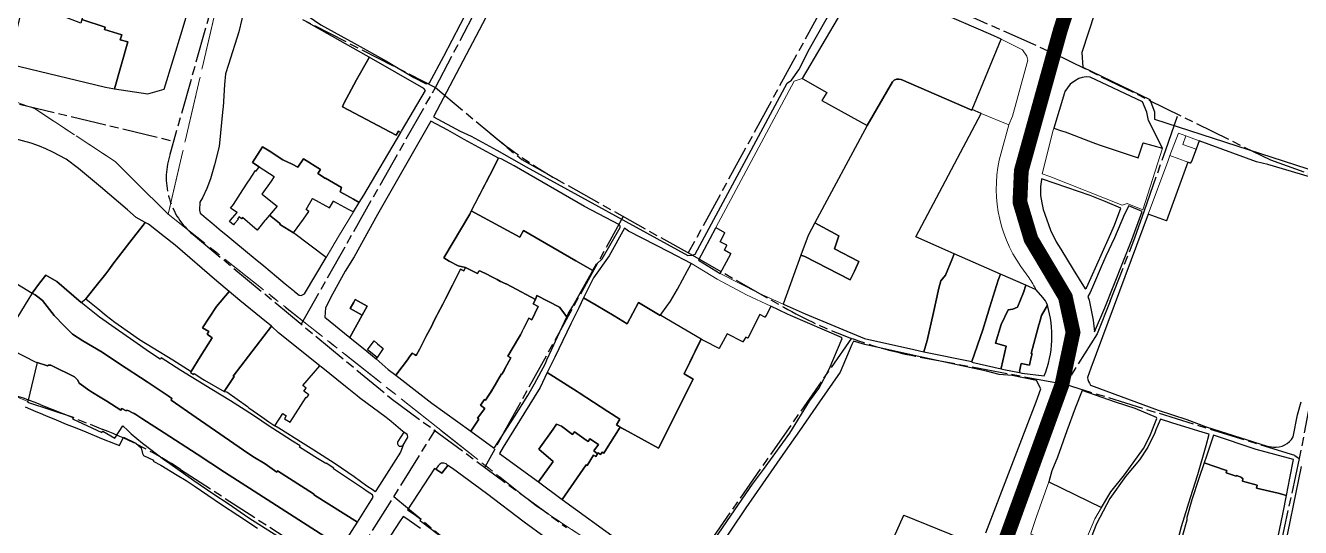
# Model space of a CAD drawing. Header units: millimetres. Extents: x 125232 to 134072, y 142885 to 152835.
# Drawn here: x 128295 to 129160, y 145106 to 145446 of the extents above; entities that cross this region are included whole.
import ezdxf

# ---------------------------------------------------------------- set-up
doc = ezdxf.new("R2010")
doc.units = ezdxf.units.MM
doc.linetypes.add('ACAD_ISO08W100', pattern=[36, 24, -3, 6, -3])
doc.linetypes.add('CENTER', pattern=[50.8, 31.75, -6.35, 6.35, -6.35])
for name, color, linetype in [('commerce', 10, 'Continuous'), ('commerce & office', 242, 'Continuous'), ('commerce and residence', 32, 'Continuous'), ('green & plaza', 80, 'Continuous'), ('hospital', 231, 'Continuous'), ('industry', 35, 'Continuous'), ('research & university', 30, 'Continuous'), ('reserve', 253, 'Continuous'), ('residence', 2, 'Continuous'), ('residence-bad', 41, 'Continuous'), ('water', 4, 'Continuous'), ('老城北中心线', 7, 'ACAD_ISO08W100')]:
    doc.layers.add(name, color=color, linetype=linetype)
for name, color, linetype, lineweight in [('government', 221, 'Continuous', 0), ('historical site', 232, 'Continuous', 0), ('municipal utilities', 151, 'Continuous', 0), ('religion', 11, 'Continuous', 0), ('school', 31, 'Continuous', 0), ('storage', 197, 'Continuous', 0), ('super block', 6, 'CENTER', 0)]:
    doc.layers.add(name, color=color, linetype=linetype, lineweight=lineweight)

msp = doc.modelspace()

# ---------------------------------------------------------------- linework, layer by layer
at = {"layer": 'commerce'}
msp.add_lwpolyline([(128680.49, 145155.45), (128681.98, 145154.52), (128683.15, 145156.34), (128683.15, 145156.34), (128680.71, 145158.22), (128683.68, 145162.65), (128677.99, 145166.47), (128676.75, 145164.62), (128675.31, 145165.64), (128667.42, 145171.23), (128666.09, 145169.37), (128658.76, 145175.02), (128655.29, 145176.29), (128653.05, 145173.07), (128643.25, 145159.37), (128653.06, 145151.13), (128643.02, 145137.29), (128659.23, 145125.46), (128675.32, 145148.84), (128676.02, 145148.4)], close=True, dxfattribs=at)
at = {"layer": 'commerce & office'}
for points in [[(128406.04, 145458.09), (128416.29, 145499.1), (128415.64, 145501.39), (128389.64, 145509.3), (128364.75, 145518.85), (128350.47, 145522.68), (128340.25, 145487.8), (128344.67, 145486.52), (128333.59, 145450.28), (128349.27, 145445.23), (128348.9, 145443.61), (128360.6, 145440.02), (128359.5, 145436.61), (128364.76, 145435.15), (128355.67, 145403.34), (128378.32, 145399.95), (128389.31, 145403.09), (128401.61, 145442.78)], [(128509.63, 145336.48), (128498.77, 145342.95), (128498.62, 145342.71), (128493.5, 145346.08), (128495.39, 145348.88), (128483.83, 145356.09), (128480.01, 145350.38), (128476.09, 145352.43), (128469.68, 145355.39), (128460.54, 145361.46), (128456.09, 145364.14), (128449.13, 145353.41), (128453.67, 145350.52), (128463.91, 145343.94), (128461.82, 145340.96), (128455.65, 145332.17), (128456.04, 145331.86), (128465.86, 145324.06), (128460.69, 145317.91), (128467.52, 145312.45), (128468.17, 145311.23), (128477.06, 145305.82), (128483.83, 145315.24), (128487.43, 145320.24), (128485.54, 145321.73), (128489.84, 145329.07), (128501.48, 145322.78), (128504.08, 145327.33), (128514.12, 145321.94), (128517.67, 145320.07), (128521.62, 145326.44), (128517.74, 145328.58), (128508.65, 145333.74)], [(128433.4, 145266.25), (128425.09, 145273.26), (128396.71, 145297.65), (128389.45, 145303.23), (128378.63, 145311.68), (128376.49, 145312.88), (128375, 145311), (128365.95, 145299.51), (128354.6, 145284.61), (128352.42, 145281.75), (128349.68, 145278.25), (128343.23, 145269.96), (128336.16, 145261.27), (128338.73, 145259.18), (128344.31, 145254.69), (128350, 145250), (128355.83, 145245.35), (128358.06, 145243.8), (128372.66, 145233.58), (128381.82, 145228.01), (128395.3, 145219.83), (128407.68, 145212.07), (128413.73, 145221.93), (128421.85, 145234.92), (128418.41, 145237.2), (128419.64, 145239.05), (128415.38, 145241.68), (128424.77, 145256.12)], [(128636.57, 145248.02), (128638.51, 145247.08), (128642.95, 145256), (128639.58, 145257.92), (128641.12, 145260.74), (128625.11, 145269.31), (128621.22, 145271.4), (128620.91, 145271.35), (128619.46, 145272.06), (128617.96, 145272.79), (128617.44, 145273.05), (128615.01, 145274.33), (128610.58, 145276.65), (128608.5, 145277.63), (128603.25, 145280.12), (128602.69, 145280), (128601.79, 145278.26), (128593.5, 145282.46), (128592.39, 145280.27), (128590.33, 145281.31), (128589.4, 145279.4), (128584.79, 145270.44), (128580.1, 145261.32), (128578.18, 145257.58), (128574.95, 145251.33), (128574.27, 145250), (128571.51, 145244.63), (128571.37, 145244.36), (128569.32, 145240.38), (128567.27, 145236.39), (128562.62, 145227.36), (128560.25, 145222.76), (128559.04, 145223.49), (128557.41, 145224.48), (128554.95, 145220.94), (128554.99, 145220.9), (128546.43, 145209.54), (128570.72, 145190.63), (128597.13, 145171.52), (128602.68, 145179.73), (128601.77, 145180.41), (128606.79, 145187.02), (128603.85, 145189.23), (128606.52, 145193.08), (128607.21, 145192.6), (128612.07, 145200.22), (128618.01, 145210.39), (128618.32, 145210.2), (128618.32, 145210.2), (128624.41, 145221.24), (128622.4, 145222.43), (128622.4, 145222.43), (128629.64, 145234.59), (128630.81, 145236.86)], [(128462.14, 145242.8), (128455.15, 145248.35), (128440.59, 145260.18), (128433.4, 145266.25), (128424.77, 145256.12), (128415.38, 145241.68), (128419.64, 145239.05), (128418.41, 145237.2), (128421.85, 145234.92), (128413.73, 145221.93), (128407.68, 145212.07), (128407.18, 145211.32), (128409.18, 145209.99), (128409.67, 145210.74), (128415.52, 145206.86), (128416.73, 145206.17), (128429.95, 145198.45), (128436.68, 145208.66), (128436.22, 145208.96)], [(128466.85, 145238.2), (128462.14, 145242.8), (128436.22, 145208.96), (128436.68, 145208.66), (128429.95, 145198.45), (128431.87, 145198.24), (128445.84, 145188.33), (128446.81, 145187.46), (128455.52, 145181.34), (128460.4, 145177.86), (128464.33, 145175.32), (128469.79, 145183.51), (128472.11, 145182.02), (128470.96, 145179.96), (128474.65, 145177.63), (128485.66, 145194.66), (128486.12, 145194.36), (128487.33, 145196.15), (128484.05, 145198.69), (128485.6, 145200.69), (128483.24, 145202.46), (128494.8, 145215.76)]]:
    msp.add_lwpolyline(points, close=True, dxfattribs=at)
at = {"layer": 'commerce and residence'}
for points in [[(128626.55, 145351.21), (128617.72, 145355.94), (128616.06, 145356.4), (128610.18, 145344.9), (128597.55, 145320.9), (128630.46, 145302.86), (128633.04, 145307.46), (128668.44, 145286.95), (128679.97, 145280.47), (128682.37, 145284.73), (128686.2, 145288.29), (128698.35, 145309.41, 0.378127), (128697.91, 145311.29), (128674.33, 145323.64)], [(128551.31, 145162.12), (128549.44, 145157.36), (128535.33, 145134.98), (128532.48, 145130.52), (128530.99, 145131.69), (128526.72, 145134.41), (128518.13, 145140.69), (128505.29, 145149.42), (128490.83, 145158.78), (128483.64, 145163.16), (128467.01, 145173.58), (128464.33, 145175.32), (128469.79, 145183.51), (128472.11, 145182.02), (128470.96, 145179.96), (128474.65, 145177.63), (128485.66, 145194.66), (128486.12, 145194.36), (128487.33, 145196.15), (128484.05, 145198.69), (128485.6, 145200.69), (128483.24, 145202.46), (128494.8, 145215.76), (128495.81, 145215.5), (128512.25, 145202.09), (128520.11, 145195.69), (128521.81, 145194.48), (128539.84, 145181.21), (128543.23, 145178.47), (128551.07, 145171.61), (128551.82, 145171.02), (128547.74, 145164.59, 0.08273), (128547.57, 145164.2, 0.042098), (128547.47, 145163.55, 0.101047), (128547.55, 145162.97, 0.07397), (128547.98, 145162.14, 0.101185), (128548.41, 145161.75, 0.008769), (128548.74, 145161.57, 0.102495), (128549.3, 145161.39, 0.03427), (128549.9, 145161.38, 0.125667), (128550.65, 145161.6, 0.041881), (128551.19, 145161.99)]]:
    msp.add_lwpolyline(points, format="xyb", close=True, dxfattribs=at)
msp.add_lwpolyline([(128647.66, 145099.74), (128633.49, 145109.98), (128607.76, 145129.5), (128584.69, 145146.28), (128581.53, 145148.44), (128577.68, 145143.29), (128573.54, 145145.82), (128572.6, 145146.4), (128554.34, 145118.47), (128555.66, 145117.54), (128559.79, 145114.77), (128563.37, 145112.01), (128562.76, 145111.04), (128563.92, 145110.32), (128578.32, 145099.38)], dxfattribs=at)
at = {"layer": 'government'}
for points in [[(128974.75, 145422.69), (128974.12, 145425.48), (128971.1, 145429.73), (128956.8, 145437), (128937.16, 145389.29), (128943.13, 145386.79), (128961.86, 145378.96), (128964.46, 145384.89), (128967.69, 145396.31)], [(129083.39, 145353.63), (129071.17, 145358.19), (129069.68, 145354.29), (129056.39, 145318.6), (129068.76, 145313.93)], [(129024.87, 145120.05), (128989.05, 145137.42), (128980.5, 145113.28), (128977.18, 145103.12), (128976.75, 145101.87), (128980.36, 145100.73), (128983.54, 145099.37), (129010.28, 145088.4), (129010.59, 145089.28), (129020.18, 145112.23)], [(128941.27, 145089.72), (128942.97, 145094.12), (128929.28, 145099.28), (128890.81, 145114.69), (128866.61, 145060.72), (128874.97, 145054.86), (128878.44, 145052.43), (128890.63, 145045.23), (128893.77, 145050.21), (128906.18, 145042.71), (128912.01, 145051.79), (128921.45, 145048.53), (128924.76, 145047.33)]]:
    msp.add_lwpolyline(points, close=True, dxfattribs=at)
at = {"layer": 'green & plaza'}
msp.add_lwpolyline([(128250.62, 145295.16), (128299.95, 145265.14), (128304.91, 145271.91), (128309.07, 145277.34), (128316.68, 145273.02), (128333.06, 145258.83), (128336.16, 145261.27), (128343.23, 145269.96), (128349.68, 145278.25), (128352.42, 145281.75), (128354.6, 145284.61), (128365.95, 145299.51), (128375, 145311), (128376.49, 145312.88), (128370.42, 145316.28), (128364.51, 145321.57), (128346.19, 145336.98), (128331.26, 145349.43), (128322.85, 145355.74), (128313.93, 145360.62), (128309.21, 145362.69), (128304.87, 145364.61), (128299.17, 145366.61), (128284.91, 145370.52)], dxfattribs=at)
msp.add_lwpolyline([(128554.53, 145167.88), (128554.36, 145168.73), (128554.02, 145169.29), (128551.82, 145171.02), (128547.74, 145164.59, 0.08273), (128547.57, 145164.2, 0.042098), (128547.47, 145163.55, 0.101047), (128547.55, 145162.97, 0.07397), (128547.98, 145162.14, 0.101185), (128548.41, 145161.75, 0.008769), (128548.74, 145161.57, 0.102495), (128549.3, 145161.39, 0.03427), (128549.9, 145161.38, 0.125667), (128550.65, 145161.6, 0.041881), (128551.19, 145161.99), (128551.31, 145162.12), (128554.38, 145167.09)], format="xyb", close=True, dxfattribs=at)
msp.add_lwpolyline([(128580.46, 145149.4), (128578.88, 145149.95), (128577.45, 145149.87), (128576.11, 145149.26), (128575.07, 145148.17), (128573.54, 145145.82), (128577.68, 145143.29), (128581.53, 145148.44)], close=True, dxfattribs=at)
at = {"layer": 'historical site'}
msp.add_lwpolyline([(128456.04, 145331.86), (128455.65, 145332.17), (128461.82, 145340.96), (128463.91, 145343.94), (128453.67, 145350.52), (128451.74, 145347.66), (128451.16, 145348.04), (128447.11, 145341.81), (128446.12, 145340.28), (128442.71, 145335.03), (128436.24, 145325.07), (128434.37, 145322.58), (128438.8, 145319.58), (128437.29, 145317.83), (128434.41, 145314.5), (128433.57, 145313.55), (128436.35, 145311.22), (128437.1, 145312.11), (128439.49, 145314.85), (128439.1, 145315.18), (128440.23, 145316.62), (128441.69, 145315.41), (128442.34, 145316.19), (128452.48, 145307.75), (128454.26, 145309.89), (128457.68, 145314.33), (128457.95, 145314.65), (128465.86, 145324.06)], close=True, dxfattribs=at)
at = {"layer": 'hospital'}
msp.add_lwpolyline([(128982.65, 145245.07), (128984.13, 145249.87), (128988.1, 145257.01, 0.127007), (128984.99, 145262.18), (128980.52, 145267.24), (128973.4, 145270.37), (128971.82, 145265.53), (128967.81, 145255.49), (128964.73, 145254.2), (128961.47, 145253.71), (128956.64, 145243.95), (128952.91, 145231.1), (128960.17, 145229.22), (128956.65, 145214.3), (128956.66, 145213.88), (128958.59, 145213.45), (128969.2, 145211.28), (128969.31, 145211.8), (128969.27, 145212.28), (128970.35, 145217.49), (128975.87, 145216.24), (128977.15, 145221.7), (128977.65, 145224.07), (128977.08, 145224.21), (128982.2, 145243.69)], format="xyb", close=True, dxfattribs=at)
at = {"layer": 'industry'}
for points in [[(128954.79, 145273.84), (128956.35, 145277.88), (128924.92, 145291.73), (128923.21, 145287.58), (128919.05, 145277.33), (128915.84, 145273.38), (128914.38, 145268.38), (128910.9, 145251.97), (128906.68, 145233.06), (128904.3, 145225.37), (128936.97, 145218.76), (128944.4, 145240.15), (128949.01, 145255.89)], [(128753.21, 145233.7), (128753.34, 145233.92), (128725.99, 145250), (128725.51, 145250), (128710.89, 145258.66), (128703.11, 145244.32), (128694.49, 145249.7), (128682.21, 145256.87), (128673.71, 145261.8), (128670.46, 145255.14), (128667.43, 145249.25), (128665, 145244.24), (128654.09, 145221.68), (128648.96, 145211.35), (128669.42, 145198.58), (128670.74, 145197.62), (128690.12, 145184.99), (128698.3, 145179.65), (128695.98, 145176), (128701.32, 145172.73), (128724.49, 145160.12), (128747.93, 145206.82), (128741.87, 145210.39)]]:
    msp.add_lwpolyline(points, close=True, dxfattribs=at)
msp.add_lwpolyline([(128295.18, 145188.14), (128302.37, 145185.04), (128305.26, 145183.8), (128308.97, 145182.24), (128316.2, 145179.2), (128322.8, 145176.43), (128330.14, 145173.56), (128336.26, 145171.08), (128346.96, 145166.73), (128356.13, 145162.99), (128358.97, 145161.89), (128361.82, 145167.62), (128370.04, 145163.47), (128373.7, 145160.43), (128374.63, 145156.5), (128375.39, 145155.16), (128382.05, 145151.88), (128381.79, 145151.36), (128387.17, 145148.7), (128398.25, 145141.79), (128404.14, 145138.12), (128409.61, 145134.53), (128428.26, 145121.97), (128439.19, 145114.8), (128452.66, 145105.96)], dxfattribs=at)
at = {"layer": 'municipal utilities'}
msp.add_lwpolyline([(128961.86, 145378.96), (128943.13, 145386.79), (128898.92, 145303.18), (128980.52, 145267.24, 0.033168), (128975.45, 145275.55), (128970.12, 145283.12, -0.224208), (128956.68, 145360.09)], format="xyb", close=True, dxfattribs=at)
for points in [[(129089.03, 145362.53), (129079.94, 145365.8), (129081.99, 145371.46), (129076.96, 145373.3), (129071.17, 145358.19), (129083.39, 145353.63), (129084.91, 145353.08), (129085.72, 145354.25)], [(129091.04, 145368.15), (129081.99, 145371.46), (129079.94, 145365.8), (129089.03, 145362.53)]]:
    msp.add_lwpolyline(points, close=True, dxfattribs=at)
for points in [[(128281.23, 145234.9), (128297.55, 145261.47), (128299.95, 145265.14), (128250.62, 145295.16)], [(128280.9, 145198.51), (128296.86, 145191.76), (128303.32, 145218.11), (128301.88, 145218.56), (128286.57, 145226.52)]]:
    msp.add_lwpolyline(points, dxfattribs=at)
at = {"layer": 'religion'}
msp.add_lwpolyline([(129066.17, 145363.16), (129052.93, 145366.91), (129049.57, 145356.73), (129023.21, 145365.4), (129018.92, 145367.08), (129000.17, 145374.29), (128997.57, 145375), (128992.37, 145376.7), (128992.01, 145375.51), (128984.54, 145345.94), (128989.71, 145344.06), (129038.83, 145324.52), (129042.1, 145325.69), (129052.7, 145321.4)], close=True, dxfattribs=at)
at = {"layer": 'research & university'}
msp.add_lwpolyline([(129056.71, 145381.98), (129055.47, 145387.57), (129052.64, 145394.61), (129017.01, 145411.33), (129014.36, 145411.55), (129011.75, 145411.1), (129009.39, 145410.46), (129006.48, 145408.68), (129003.45, 145406.46), (129000, 145401.53), (128999.62, 145400.73), (128992.37, 145376.7), (128997.57, 145375), (129000.17, 145374.29), (129018.92, 145367.08), (129023.21, 145365.4), (129049.57, 145356.73), (129052.93, 145366.91), (129066.17, 145363.16)], close=True, dxfattribs=at)
msp.add_lwpolyline([(129141.02, 145082.95), (129147.86, 145116.49), (129150.11, 145128.13), (129144.56, 145129.57), (129129.94, 145133.08), (129130.4, 145135.16), (129120.26, 145137.85), (129120.64, 145139.54), (129119.84, 145139.9), (129119.97, 145140.3), (129116.22, 145141.52), (129116.08, 145141.05), (129109.18, 145143.39), (129109.73, 145144.93), (129108.78, 145145.2), (129094.34, 145150.11), (129090.79, 145139.57), (129085.93, 145125.15), (129082.7, 145113.12), (129082.62, 145111.38), (129079.78, 145101)], dxfattribs=at)
at = {"layer": 'reserve'}
for points in [[(128595.77, 145458.04), (128595.62, 145459.75), (128585.28, 145465.74), (128556.37, 145481.31), (128546.04, 145486.7), (128525.16, 145498.14), (128517.71, 145501.77), (128502.87, 145508.19), (128501.8, 145506.18), (128495.55, 145495.14), (128491.71, 145488.73), (128485.07, 145479.97), (128483.29, 145477.21), (128480.5, 145471.88), (128474.78, 145460.97), (128495.65, 145446.83), (128518.04, 145434.27), (128540.11, 145422.19), (128558.58, 145411.1), (128566.95, 145406.73), (128569.3, 145407.49), (128578.88, 145425.61)], [(128610.18, 145344.9), (128616.06, 145356.4), (128602.68, 145363.59), (128592.76, 145369), (128581.53, 145375.4), (128570.22, 145381.61), (128533.95, 145318.39), (128518.21, 145289.62), (128511.97, 145279.93), (128503.38, 145264.33), (128498.64, 145255.14), (128498.14, 145248.82), (128515.29, 145235), (128523.6, 145250.11), (128515.44, 145254.6), (128517.91, 145259), (128518.91, 145260.77), (128527.01, 145256.31), (128523.6, 145250.11), (128515.29, 145235), (128526.68, 145225.83), (128532.94, 145220.52), (128533.75, 145221.47), (128527.27, 145226.63), (128531.72, 145232.67), (128534.01, 145230.81), (128537.87, 145227.7), (128536.86, 145226.18), (128533.75, 145221.47), (128532.94, 145220.52), (128541.25, 145213.47), (128546.43, 145209.54), (128554.99, 145220.9), (128554.95, 145220.94), (128557.41, 145224.48), (128559.04, 145223.49), (128560.25, 145222.76), (128562.62, 145227.36), (128567.27, 145236.39), (128569.32, 145240.38), (128571.37, 145244.36), (128571.51, 145244.63), (128574.27, 145250), (128574.95, 145251.33), (128578.18, 145257.58), (128580.1, 145261.32), (128584.79, 145270.44), (128589.4, 145279.4), (128590.33, 145281.31), (128592.39, 145280.27), (128593.5, 145282.46), (128588.61, 145283.49), (128582.6, 145286.82), (128578.96, 145288.94), (128596.63, 145318.5), (128596.9, 145319.65)], [(128460.41, 145175.11), (128450.52, 145181.69), (128444.16, 145185.8), (128434.38, 145192.05), (128421.61, 145199.88), (128400.7, 145212.72), (128387.2, 145221.21), (128386.63, 145220.39), (128379.29, 145225.17), (128368.78, 145232.57), (128356.2, 145241.28), (128345.57, 145248.81), (128333.06, 145258.83), (128316.68, 145273.02), (128309.07, 145277.34), (128304.91, 145271.91), (128299.95, 145265.14), (128301.87, 145263.85), (128304.62, 145261.96), (128306.05, 145260.66), (128306.77, 145260.02), (128314.67, 145250), (128321.55, 145242.92), (128327.12, 145237.2), (128334.3, 145232.67), (128347.23, 145225.09), (128359.14, 145217.31), (128377.7, 145205.02), (128392.02, 145195.54), (128394.62, 145193.81), (128394.02, 145192.71), (128411.08, 145180.86), (128443.1, 145158.83), (128449.52, 145154.44), (128457.8, 145149.56), (128465.7, 145143.96), (128466.25, 145144.77), (128490.65, 145129.29), (128491.2, 145128.29), (128520.29, 145110.06), (128528.26, 145122.56), (128531.07, 145127), (128530.65, 145128.59), (128526.95, 145130.88), (128524.4, 145132.58), (128520.46, 145135.21), (128514.25, 145139.37), (128504.13, 145146.14), (128504.43, 145146.63), (128499.07, 145149.96), (128498.91, 145149.7), (128493.25, 145153.21), (128481.05, 145160.73), (128481.57, 145161.58), (128476.4, 145164.74), (128468.55, 145169.73)]]:
    msp.add_lwpolyline(points, close=True, dxfattribs=at)
for points in [[(128622.74, 145481.07), (128571.83, 145384.42), (128590.01, 145374.8), (128597.34, 145371.33), (128614.85, 145361.94), (128634.76, 145350.56), (128744.41, 145290.56), (128747.6, 145290.71), (128749.23, 145291.47), (128784.15, 145355.98), (128811.59, 145407.27), (128814.55, 145409.33), (128819.48, 145416.21), (128826.91, 145430.42), (128852.37, 145475.55)], [(128509.44, 145093.07), (128480.62, 145111.56), (128450.31, 145130.99), (128430.31, 145143.93), (128411.61, 145156.02), (128389.33, 145170.44), (128374.3, 145180.17), (128370.09, 145182.97), (128368.89, 145183.53), (128367.37, 145184.25), (128365.33, 145185.32), (128364.73, 145185.64), (128363.95, 145185.89), (128363.57, 145185.29), (128360.69, 145187.02), (128360.06, 145185.88), (128350.42, 145191.84), (128344.85, 145195.28), (128338.84, 145198.99), (128331.76, 145204.1), (128330.77, 145206.17), (128328.44, 145208.37), (128313.49, 145215.9), (128312.48, 145216.4), (128310.95, 145216.37), (128310.22, 145215.96), (128303.32, 145218.11), (128296.86, 145191.76), (128296.64, 145191.25), (128327.56, 145180.99), (128327.19, 145179.9), (128347.18, 145170.61), (128347.69, 145171.53), (128355.95, 145166.99), (128361.38, 145175.15), (128364.73, 145172.09), (128366.99, 145169.8), (128374.55, 145163.44), (128389.8, 145151.99), (128393.14, 145149.82), (128409.48, 145138.28), (128423.08, 145129.04), (128432.69, 145122.59), (128446.71, 145113.01), (128479.25, 145092.46)], [(128563.12, 145105.8), (128553.06, 145112.71), (128551.4, 145113.86), (128548.93, 145110.15), (128540.61, 145097.27)]]:
    msp.add_lwpolyline(points, dxfattribs=at)
at = {"layer": 'residence'}
msp.add_lwpolyline([(128956.8, 145437), (128949.65, 145440.11), (128861.93, 145478.28), (128821.95, 145410.37), (128822.38, 145410.12), (128838.48, 145400.83), (128835.13, 145395.58), (128865.99, 145378.56), (128882.99, 145408.04, -0.347304), (128889.01, 145409.64), (128936.84, 145388.96), (128937.16, 145389.29)], format="xyb", close=True, dxfattribs=at)
for points in [[(129029.01, 145481.93), (129011.39, 145428), (129012.01, 145417.96), (129057.45, 145396.21), (129060.63, 145387.92), (129060.76, 145382.9), (129195.97, 145339.04), (129209.97, 145385.94), (129226.92, 145438.5), (129227.32, 145444.97), (129227.3, 145448.1)], [(128946.28, 145102.69), (128980.57, 145191.45), (128983.7, 145200.3), (128980.67, 145205.82), (128964.22, 145209.34), (128955.35, 145209.91), (128946.72, 145212.24), (128913.44, 145219.41), (128897.71, 145222.91), (128864.35, 145230.4), (128856.65, 145232.58), (128855.5, 145230.31), (128847.65, 145211.48), (128833.7, 145191.44), (128820.03, 145171.8), (128810.43, 145158.09), (128795.03, 145135.96), (128783.58, 145119.63), (128762.93, 145088.8)], [(128866.61, 145060.72), (128890.81, 145114.69), (128929.28, 145099.28)]]:
    msp.add_lwpolyline(points, dxfattribs=at)
msp.add_lwpolyline([(129165.78, 145343.76), (129137.46, 145352.12), (129129.92, 145353.95), (129091.04, 145368.15), (129089.03, 145362.53), (129085.72, 145354.25), (129084.91, 145353.08), (129083.39, 145353.63), (129068.76, 145313.93), (129056.39, 145318.6), (129017.58, 145214.36), (129015.18, 145208.05, 0.138021), (129017.34, 145202.83), (129063.09, 145185.92), (129082.69, 145179.59), (129095.73, 145174.62), (129137.16, 145161.47), (129141.27, 145160.75, 0.289347), (129154.6, 145167.7), (129157.59, 145182.6), (129160.02, 145191.38)], format="xyb", dxfattribs=at)
for points in [[(128633.04, 145307.46), (128630.46, 145302.86), (128597.55, 145320.9), (128596.9, 145319.65), (128596.63, 145318.5), (128578.96, 145288.94), (128582.6, 145286.82), (128588.61, 145283.49), (128593.5, 145282.46), (128601.79, 145278.26), (128602.69, 145280), (128603.25, 145280.12), (128608.5, 145277.63), (128610.58, 145276.65), (128615.01, 145274.33), (128617.44, 145273.05), (128617.96, 145272.79), (128619.46, 145272.06), (128620.91, 145271.35), (128621.22, 145271.4), (128625.11, 145269.31), (128641.12, 145260.74), (128641.93, 145263.38), (128657.35, 145255.67), (128662.33, 145249.13), (128663.22, 145251.16), (128666.35, 145256.22), (128679.97, 145280.47), (128668.44, 145286.95)], [(128670.74, 145197.62), (128669.42, 145198.58), (128648.96, 145211.35), (128644.32, 145201.22), (128619.09, 145160.84), (128616.72, 145156.5), (128643.02, 145137.29), (128653.06, 145151.13), (128643.25, 145159.37), (128653.05, 145173.07), (128655.29, 145176.29), (128658.76, 145175.02), (128666.09, 145169.37), (128667.42, 145171.23), (128675.31, 145165.64), (128676.75, 145164.62), (128677.99, 145166.47), (128683.68, 145162.65), (128680.71, 145158.22), (128683.15, 145156.34), (128683.48, 145156.86), (128685.09, 145155.83), (128686.16, 145157.48), (128687.43, 145156.69), (128688.09, 145157.76), (128698.53, 145174.43), (128695.98, 145176), (128698.3, 145179.65), (128690.12, 145184.99)]]:
    msp.add_lwpolyline(points, close=True, dxfattribs=at)
at = {"layer": 'residence-bad'}
for points in [[(128364.76, 145435.15), (128359.5, 145436.61), (128360.6, 145440.02), (128348.9, 145443.61), (128349.27, 145445.23), (128333.59, 145450.28), (128332.88, 145447.95), (128308.63, 145457.06), (128294.02, 145462.6), (128283.77, 145420.42), (128291.59, 145418.45), (128349.64, 145404.63), (128354.44, 145403.53), (128355.67, 145403.34)], [(128566.42, 145402.26), (128565.38, 145403.6), (128528.31, 145424.82), (128528.13, 145424.15), (128519.65, 145409.52), (128511.21, 145393.49), (128511, 145392.94), (128510.14, 145391.11), (128546.72, 145371.98), (128548.28, 145374.67), (128549.71, 145373.81), (128550.3, 145374.81)], [(129027.17, 145327.12), (129016.98, 145331.07), (128993.29, 145339.4), (128984.05, 145342.35), (128984, 145342.01), (128983.42, 145337.21), (128983.32, 145331.19), (128984.22, 145326.31), (128985.24, 145321.77), (128986.35, 145318.56), (128990.1, 145307.62), (128994.12, 145299.83), (128997.22, 145294.81), (129005.65, 145281.14), (129013.65, 145268.09), (129014.56, 145268.74), (129017.84, 145275.75), (129029.34, 145301.3), (129033.57, 145311.13), (129037.93, 145322.49)], [(129045.34, 145301.19), (129052.29, 145320.29), (129043.26, 145324.1), (129040.25, 145318.46), (129033.59, 145302.49), (129027.62, 145289.99), (129024.47, 145282.78), (129019.34, 145270.77), (129017.12, 145265.54), (129015.48, 145262.76), (129016.35, 145260.21), (129019.1, 145246.78), (129020.02, 145238.81), (129026.97, 145255.17)], [(128746.29, 145284.36), (128746.67, 145285.14), (128731.87, 145292.71), (128704.03, 145307.05), (128701.35, 145309.06), (128690.93, 145290.41), (128680.34, 145275.4), (128673.71, 145261.8), (128682.21, 145256.87), (128694.49, 145249.7), (128703.11, 145244.32), (128710.89, 145258.66), (128725.51, 145250), (128726.79, 145251.47), (128732.58, 145259.67), (128737.25, 145267.77), (128744.08, 145280.42)], [(128773.51, 145291.76), (128769.12, 145294.12), (128770.84, 145297.54), (128766.22, 145299.85), (128769.34, 145305.92), (128763.45, 145309.33), (128763.19, 145309.14), (128751.49, 145287.29), (128766.15, 145278.42)], [(128846.69, 145303.84), (128830.42, 145312.59), (128825.87, 145304.14), (128820.99, 145290.68), (128823.66, 145289.85), (128854.31, 145274.13), (128857.35, 145279.85), (128860.16, 145286.43), (128843.69, 145295.14)], [(128971.82, 145265.53), (128973.4, 145270.37), (128956.35, 145277.88), (128954.79, 145273.84), (128949.01, 145255.89), (128944.4, 145240.15), (128936.97, 145218.76), (128936.78, 145218.24), (128956.66, 145213.88), (128956.65, 145214.3), (128960.17, 145229.22), (128952.91, 145231.1), (128956.64, 145243.95), (128961.47, 145253.71), (128964.73, 145254.2), (128967.81, 145255.49)], [(128652.13, 145227.15), (128655.9, 145235.48), (128662.33, 145249.13), (128657.35, 145255.67), (128641.93, 145263.38), (128641.12, 145260.74), (128639.58, 145257.92), (128642.95, 145256), (128638.51, 145247.08), (128636.57, 145248.02), (128635.25, 145245.31), (128632.79, 145240.62), (128632.13, 145239.35), (128630.81, 145236.86), (128629.64, 145234.59), (128622.41, 145222.45), (128622.4, 145222.43), (128624.41, 145221.24), (128621.73, 145216.39), (128619.75, 145212.65), (128618.32, 145210.2), (128618.32, 145210.2), (128618.01, 145210.39), (128612.07, 145200.22), (128611.6, 145199.42), (128609.39, 145195.99), (128607.21, 145192.6), (128606.52, 145193.08), (128603.85, 145189.23), (128606.79, 145187.02), (128601.77, 145180.41), (128602.68, 145179.73), (128597.13, 145171.52), (128613.11, 145160.15), (128627.04, 145181.69), (128635.85, 145195.85), (128640.31, 145203.77), (128647.74, 145217.47), (128648.76, 145219.92)], [(128527.01, 145256.31), (128518.91, 145260.77), (128517.91, 145259), (128515.44, 145254.6), (128523.6, 145250.11)], [(128531.72, 145232.67), (128534.01, 145230.81), (128537.87, 145227.7), (128536.86, 145226.18), (128533.75, 145221.47), (128527.27, 145226.63)], [(129057.58, 145168.17), (129062.26, 145180.12), (129061.94, 145180.96), (129047.55, 145186.86), (129034.16, 145191.15), (129011.58, 145199.24), (129006.99, 145187.27), (129001.3, 145171.74), (128995.01, 145153.97), (128991.1, 145144.74), (128989.06, 145137.42), (129024.87, 145120.05), (129031.14, 145130.52), (129040.37, 145142), (129053.17, 145159.8)], [(129064.68, 145179.85), (129061.61, 145172.42), (129060.9, 145170.57), (129056.14, 145160.85), (129050.63, 145152.31), (129041.14, 145140.9), (129030.38, 145125.98), (129021.35, 145108.93), (129014.53, 145091.58), (129008.25, 145074.97), (129005.81, 145067.37), (129026.81, 145060.41), (129053.91, 145051.59), (129063.52, 145048.85), (129071.29, 145077.48), (129073.64, 145086.39), (129078.93, 145107.08), (129085.06, 145126.71), (129090.14, 145142.3), (129095.62, 145161.91), (129097.65, 145169.53), (129093.7, 145170.79), (129072.52, 145177.35)], [(129154.86, 145152.52), (129129.52, 145159.32), (129100.58, 145168.95), (129095.91, 145154.78), (129094.34, 145150.11), (129108.78, 145145.2), (129109.73, 145144.93), (129109.18, 145143.39), (129116.08, 145141.05), (129116.22, 145141.52), (129119.97, 145140.3), (129119.84, 145139.9), (129120.64, 145139.54), (129120.26, 145137.85), (129130.4, 145135.16), (129129.94, 145133.08), (129144.56, 145129.57), (129150.11, 145128.13), (129152.36, 145139.77)]]:
    msp.add_lwpolyline(points, close=True, dxfattribs=at)
for points in [[(128443.96, 145459.06), (128440.03, 145442.01), (128433, 145419.8), (128430.94, 145413.48), (128430.14, 145406.36), (128429.27, 145391.06), (128429.2, 145389.76), (128426.64, 145364.34), (128423.5, 145351.88), (128420.69, 145342.54), (128418.21, 145335.98), (128415.28, 145329.66), (128413.61, 145326.69), (128413.38, 145321.34), (128413.75, 145319.21), (128414.58, 145318.52), (128417.89, 145315.78), (128421.73, 145312.59), (128428.08, 145307.33), (128431.04, 145304.87), (128436.59, 145300.27), (128444.37, 145293.81), (128451.08, 145288.25), (128456.82, 145283.49), (128465.42, 145276.36), (128471.32, 145271.47), (128476.97, 145266.78), (128477.73, 145266.23), (128480.95, 145263.66), (128482.22, 145263.46), (128484.47, 145264.57), (128499.1, 145289.3), (128477.06, 145305.82), (128468.17, 145311.23), (128467.52, 145312.45), (128460.69, 145317.91), (128457.95, 145314.65), (128457.68, 145314.33), (128454.26, 145309.89), (128452.48, 145307.75), (128442.34, 145316.19), (128441.69, 145315.41), (128440.23, 145316.62), (128439.1, 145315.18), (128439.49, 145314.85), (128437.1, 145312.11), (128436.35, 145311.22), (128433.57, 145313.55), (128434.41, 145314.5), (128437.29, 145317.83), (128438.8, 145319.58), (128434.37, 145322.58), (128436.24, 145325.07), (128442.71, 145335.03), (128446.12, 145340.28), (128447.11, 145341.81), (128451.16, 145348.04), (128451.74, 145347.66), (128453.67, 145350.52), (128449.13, 145353.41), (128456.09, 145364.14), (128460.54, 145361.46), (128469.68, 145355.39), (128476.09, 145352.43), (128480.01, 145350.38), (128483.83, 145356.09), (128495.39, 145348.88), (128493.5, 145346.08), (128498.62, 145342.71), (128498.77, 145342.95), (128509.63, 145336.48), (128508.65, 145333.74), (128517.74, 145328.58), (128521.62, 145326.44), (128524.72, 145331.46), (128549.71, 145373.81), (128548.28, 145374.67), (128546.72, 145371.98), (128510.14, 145391.11), (128511, 145392.94), (128511.21, 145393.49), (128519.65, 145409.52), (128528.13, 145424.15), (128528.31, 145424.82), (128526.34, 145425.95), (128485.87, 145448.81)], [(128762.47, 145098.29), (128776.09, 145118.35), (128788.26, 145135.81), (128795.52, 145145.62), (128813.49, 145170.38), (128826.74, 145191.99), (128833.21, 145200.4), (128840.07, 145213.49), (128849.05, 145234.38), (128848.61, 145235.06), (128813.86, 145250.02), (128811.94, 145250.84), (128800.61, 145256.21), (128800.28, 145255.48), (128797.51, 145250), (128796.58, 145248.77), (128793.06, 145250.54), (128784.99, 145234.55), (128783.55, 145235.28), (128781.73, 145232.08), (128770.94, 145237.46), (128765.56, 145227.59), (128755.49, 145232.82), (128753.34, 145233.92), (128741.87, 145210.39), (128747.93, 145206.82), (128724.49, 145160.12), (128701.32, 145172.73), (128698.53, 145174.43), (128688.09, 145157.76), (128687.43, 145156.69), (128686.16, 145157.48), (128685.09, 145155.83), (128683.48, 145156.86), (128683.15, 145156.34), (128683.15, 145156.34), (128681.98, 145154.52), (128680.49, 145155.45), (128676.02, 145148.4), (128675.32, 145148.84), (128659.23, 145125.46), (128697.73, 145097.3)], [(129160.17, 145147.59), (129147.25, 145084.93), (129167.78, 145078.4)]]:
    msp.add_lwpolyline(points, dxfattribs=at)
for points in [[(128943.13, 145386.79), (128937.16, 145389.29), (128936.84, 145388.96), (128889.01, 145409.64, 0.347304), (128882.99, 145408.04), (128865.99, 145378.56), (128830.42, 145312.59), (128846.69, 145303.84), (128843.69, 145295.14), (128860.16, 145286.43), (128857.35, 145279.85), (128854.31, 145274.13), (128823.66, 145289.85), (128820.99, 145290.68), (128809.04, 145257.63), (128809.75, 145257.32), (128823.77, 145251.13), (128864.09, 145234.3), (128897.58, 145226.85), (128904.3, 145225.37), (128906.68, 145233.06), (128910.9, 145251.97), (128914.38, 145268.38), (128915.84, 145273.38), (128919.05, 145277.33), (128923.21, 145287.58), (128924.92, 145291.73), (128898.92, 145303.18)], [(128988.1, 145257.01), (128984.13, 145249.87), (128982.65, 145245.07), (128982.2, 145243.69), (128977.08, 145224.21), (128977.65, 145224.07), (128977.15, 145221.7), (128975.87, 145216.24), (128970.35, 145217.49), (128969.27, 145212.28), (128969.31, 145211.8), (128969.2, 145211.28), (128970.68, 145210.97), (128985.99, 145209, 0.167151)]]:
    msp.add_lwpolyline(points, format="xyb", close=True, dxfattribs=at)
at = {"layer": 'school'}
for points in [[(128865.99, 145378.56), (128835.13, 145395.58), (128838.48, 145400.83), (128822.38, 145410.12), (128821.95, 145410.37), (128816.52, 145408.68), (128763.34, 145309.4), (128769.34, 145305.92), (128766.22, 145299.85), (128770.84, 145297.54), (128769.12, 145294.12), (128773.51, 145291.76), (128766.15, 145278.42), (128792.43, 145264.96), (128809.04, 145257.63), (128825.87, 145304.14)], [(128800.28, 145255.48), (128800.61, 145256.21), (128784.2, 145264), (128764.23, 145274.63), (128746.77, 145285.09), (128746.67, 145285.14), (128746.29, 145284.36), (128744.08, 145280.42), (128737.25, 145267.77), (128732.58, 145259.67), (128726.79, 145251.47), (128725.51, 145250), (128725.99, 145250), (128753.34, 145233.92), (128755.49, 145232.82), (128765.56, 145227.59), (128770.94, 145237.46), (128781.73, 145232.08), (128783.55, 145235.28), (128784.99, 145234.55), (128793.06, 145250.54), (128796.58, 145248.77), (128797.51, 145250)]]:
    msp.add_lwpolyline(points, close=True, dxfattribs=at)
at = {"layer": 'storage'}
msp.add_lwpolyline([(128517.67, 145320.07), (128504.08, 145327.33), (128501.48, 145322.78), (128489.84, 145329.07), (128485.54, 145321.73), (128487.43, 145320.24), (128483.83, 145315.24), (128477.06, 145305.82), (128499.1, 145289.3), (128507.47, 145303.45)], close=True, dxfattribs=at)
at = {"layer": 'super block'}
for points in [[(128552.36, 145722.36), (128497.35, 145759.48), (128444.98, 145800.03), (128358.68, 145870.93), (128340.95, 145882.12), (128263.72, 145906.93), (128180.92, 145914.52), (128185.12, 145888.3), (128189.46, 145861.21), (128214.34, 145675.95), (128234.29, 145531.22), (128229.79, 145442.55), (128225.49, 145417.66), (128301.95, 145389.75), (128356.18, 145354.12), (128392.02, 145318.49), (128436.63, 145509.54), (128512.06, 145645.89)], [(129042.31, 145582.59), (128785.48, 145716.23), (128774.87, 145707.11), (128727.58, 145678.68), (128706.31, 145668.85), (128677.09, 145664.08), (128650.46, 145667.36), (128627.79, 145676.52), (128552.36, 145722.36), (128512.06, 145645.89), (128436.63, 145509.54), (128392.02, 145318.49), (128574.79, 145173.89), (128641.73, 145120.93), (128861.09, 144974.65), (128901.64, 144952.89), (128917.47, 144981.69), (128997.89, 145202.97), (129005.48, 145238.55), (129000.26, 145262.54), (128976.99, 145301.58), (128969.46, 145326.73), (128970.41, 145347.98), (128996.99, 145443.54)]]:
    msp.add_lwpolyline(points, close=True, dxfattribs=at)
at = {"layer": 'super block', "const_width": 10}
msp.add_lwpolyline([(129587.15, 145372.48), (129587.15, 145375.33), (129406.33, 145435.58), (129160.54, 145521.06), (129042.31, 145582.59), (128996.99, 145443.54), (128970.41, 145347.98), (128969.46, 145326.73), (128976.99, 145301.58), (129000.26, 145262.54), (129005.48, 145238.55), (128997.89, 145202.97), (128917.47, 144981.69), (128901.64, 144952.89), (128933.26, 144935.93), (129276.84, 144789.81), (129383.56, 144742.95), (129480.38, 144985.24)], close=True, dxfattribs=at)
at = {"layer": 'super block'}
msp.add_lwpolyline([(128719.21, 144425.44), (128751.5, 144588.88), (128758.38, 144617.8), (128784.77, 144728.67), (128829.89, 144826.66), (128885.76, 144923.98), (128901.64, 144952.89), (128861.09, 144974.65), (128641.73, 145120.93), (128574.79, 145173.89), (128392.02, 145318.49), (128356.18, 145354.12), (128301.95, 145389.75), (128225.49, 145417.66), (128190.38, 145129.65), (128216.89, 144965.01), (128168.43, 144656.72), (128119.27, 144359.05)], dxfattribs=at)
at = {"layer": 'water'}
msp.add_lwpolyline([(128286.57, 145226.52), (128301.88, 145218.56), (128310.22, 145215.96), (128310.95, 145216.37), (128312.48, 145216.4), (128313.49, 145215.9), (128328.44, 145208.37), (128330.77, 145206.17), (128331.76, 145204.1), (128338.84, 145198.99), (128344.85, 145195.28), (128350.42, 145191.84), (128360.06, 145185.88), (128360.69, 145187.02), (128363.57, 145185.29), (128363.95, 145185.89), (128364.73, 145185.64), (128365.33, 145185.32), (128367.37, 145184.25), (128368.89, 145183.53), (128370.09, 145182.97), (128374.3, 145180.17), (128389.33, 145170.44), (128411.61, 145156.02), (128430.31, 145143.93), (128450.31, 145130.99), (128480.62, 145111.56), (128509.44, 145093.07), (128520.29, 145110.06), (128491.2, 145128.29), (128490.65, 145129.29), (128466.25, 145144.77), (128465.7, 145143.96), (128457.8, 145149.56), (128449.52, 145154.44), (128443.1, 145158.83), (128411.08, 145180.86), (128394.02, 145192.71), (128394.62, 145193.81), (128392.02, 145195.54), (128377.7, 145205.02), (128359.14, 145217.31), (128347.23, 145225.09), (128334.3, 145232.67), (128327.12, 145237.2), (128321.55, 145242.92), (128314.67, 145250), (128306.77, 145260.02), (128306.05, 145260.66), (128304.62, 145261.96), (128301.87, 145263.85), (128299.95, 145265.14), (128297.55, 145261.47), (128281.23, 145234.9)], dxfattribs=at)
at = {"layer": '老城北中心线', "linetype": 'ACAD_ISO08W100', "lineweight": 25}
for p, q in [((129041.37, 145581.82), (128992.25, 145427.25)), ((128662.25, 145574.25), (128992.33, 145427.5)), ((128852.68, 145489.59), (128744.62, 145292.27)), ((128427.13, 145479.09), (128392.93, 145357.92)), ((128427.13, 145479.09), (128573.25, 145404.25)), ((128992.25, 145427.25), (128972.59, 145355.71)), ((128992.33, 145427.5), (129139.3, 145355.24)), ((128221.35, 145409.93), (128395.76, 145367.92)), ((128573.25, 145404.25), (128631.75, 145355.5)), ((129068.38, 145362.2), (129076.43, 145385.08)), ((129053.92, 145321.09), (129068.38, 145362.2)), ((128631.75, 145355.5), (128745.85, 145291.58)), ((129139.3, 145355.24), (129193.94, 145335.53)), ((129193.94, 145335.53), (129158.8, 145153.02)), ((128700.55, 145316.96), (128606.69, 145147.29)), ((129047.42, 145302.61), (129053.92, 145321.09)), ((128408.9, 145304.71), (128543.2, 145193.78)), ((129030.68, 145259.56), (129047.4, 145302.55)), ((128745.85, 145291.58), (128809.35, 145255.6)), ((128983.6, 145292.63), (128988.94, 145285.06)), ((129030.68, 145259.56), (129021.79, 145237.49)), ((129021.79, 145237.49), (129000.27, 145203.23)), ((128855.19, 145234.5), (128731.85, 145057.35)), ((128999.47, 145201.16), (128902.8, 144954.6)), ((129155.89, 145155.11), (129000.27, 145203.23)), ((128543.2, 145193.78), (128662.03, 145106.42)), ((128305.78, 145189.5), (128347.84, 145172.85)), ((128511.55, 145073.78), (128573.26, 145172.58)), ((128400.51, 145145.71), (128511.55, 145073.78)), ((128544.99, 145127.32, 12.47), (128674.79, 145019.69, -3.29))]:
    msp.add_line(p, q, dxfattribs=at)
for points in [[(128482.35, 145244.23), (128573.25, 145404.25), (128662.24, 145574.24), (128696.77, 145639.01)], [(128901.78, 145221.77), (129000.24, 145203.24), (129000.27, 145203.23)], [(129158.8, 145153.02), (129096.02, 144864.05)], [(129155.89, 145155.11), (129158.8, 145153.02)]]:
    msp.add_lwpolyline(points, dxfattribs=at)
for centre, radius, start, end in [((128802.53, 145603.7), 300, 230.19443, 240.7445), ((128440.74, 145343.26), 50, 162.95839, 230.44323), ((129044.9, 145335.84), 75, 164.6298, 215.17863), ((128915.37, 145233.21), 90, 339.13797, 35.17863), ((128957.27, 145516.6), 300, 240.45783, 259.34147), ((128195.35, 144910.56), 300, 68.40162, 81.13473), ((128237.41, 144893.91), 300, 57.06787, 68.40162)]:
    msp.add_arc(centre, radius, start, end, dxfattribs=at)

doc.saveas('drawing.dxf')
